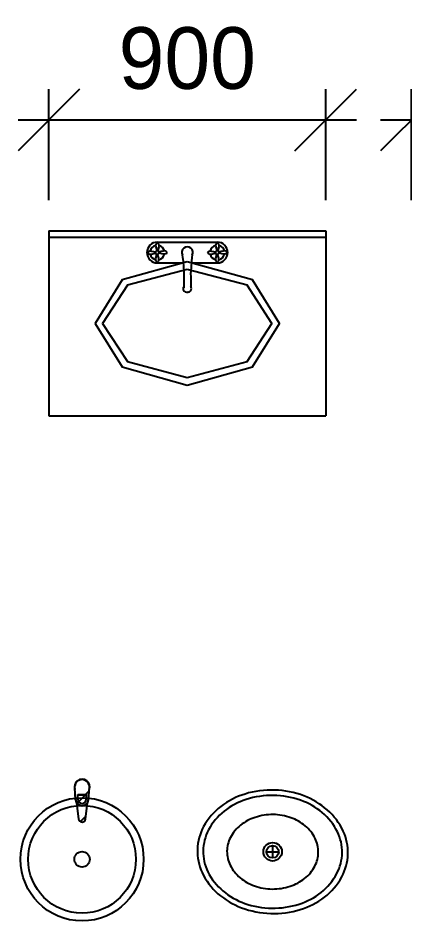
# Model space of a CAD drawing. Header units: millimetres. Extents: x 3103 to 179340, y -10977 to 70536.
# Drawn here: x 48105 to 49362, y -7852 to -4921 of the extents above; entities that cross this region are included whole.
import ezdxf

# ---------------------------------------------------------------- set-up
doc = ezdxf.new("R2010")
doc.units = ezdxf.units.MM
doc.header["$LTSCALE"] = 0.5
doc.layers.add('RAZMER', color=5, linetype='Continuous')
doc.layers.add('SANTEH', color=30, linetype='Continuous')
doc.styles.add('WROMLATS', font='wromlats.shx', dxfattribs={"bigfont": 'bigfont.shx'})
doc.dimstyles.new('juka', dxfattribs={"dimscale": 100, "dimtxt": 2, "dimasz": 2, "dimexe": 1, "dimexo": 1, "dimgap": 1, "dimtad": 1, "dimtoh": 1, "dimdec": 0, "dimzin": 0, "dimdsep": 46, "dimtxsty": 'WROMLATS', "dimblk": 'OBLIQUE', "dimcen": -3, "dimdle": 1, "dimclrd": 256, "dimclre": 256, "dimclrt": 256, "dimadec": 0, "dimazin": 0, "dimtfac": 1, "dimtdec": 0, "dimtix": 1, "dimtmove": 2, "dimatfit": 3, "dimldrblk": 'ORIGIN2', "dimfxl": 1, "dimtvp": 2.5, "dimtolj": 1, "dimtzin": 0, "dimarcsym": 0})
pattern_1 = [(45, (-0.056, -259.036), (-35.355, 35.355), [])]

# ---------------------------------------------------------------- blocks, each defined once
blk = doc.blocks.new('Basin Cabinet_76')
at = {"layer": 'SANTEH', "linetype": 'Continuous'}
for p, q in [((0, 600), (900, 600)), ((0, 580), (900, 580)), ((348.5, 558.5), (347.2, 554)), ((348.5, 558.5), (347.2, 554)), ((348.5, 558.5), (347.2, 554)), ((348.5, 558.5), (347.2, 554)), ((348.5, 558.5), (347.2, 554)), ((348.5, 558.5), (347.2, 554)), ((350.2, 560), (348.5, 558.5)), ((350.2, 560), (348.5, 558.5)), ((350.2, 560), (348.5, 558.5)), ((350.2, 560), (348.5, 558.5)), ((350.2, 560), (348.5, 558.5)), ((350.2, 560), (348.5, 558.5)), ((352.5, 562.1), (350.2, 560)), ((352.5, 562.1), (350.2, 560)), ((352.5, 562.1), (350.2, 560)), ((352.5, 562.1), (350.2, 560)), ((352.5, 562.1), (350.2, 560)), ((352.5, 562.1), (350.2, 560)), ((352.5, 563.8), (547.5, 563.8)), ((352.5, 562.1), (354.7, 560)), ((352.5, 562.1), (354.7, 560)), ((352.5, 562.1), (354.7, 560)), ((352.5, 562.1), (354.7, 560)), ((352.5, 562.1), (354.7, 560)), ((352.5, 562.1), (354.7, 560)), ((354.7, 560), (356.4, 558.5)), ((354.7, 560), (356.4, 558.5)), ((354.7, 560), (356.4, 558.5)), ((354.7, 560), (356.4, 558.5)), ((354.7, 560), (356.4, 558.5)), ((354.7, 560), (356.4, 558.5)), ((356.4, 558.5), (357.7, 554)), ((356.4, 558.5), (357.7, 554)), ((356.4, 558.5), (357.7, 554)), ((356.4, 558.5), (357.7, 554)), ((356.4, 558.5), (357.7, 554)), ((356.4, 558.5), (357.7, 554)), ((543.5, 558.5), (542.2, 554)), ((543.5, 558.5), (542.2, 554)), ((543.5, 558.5), (542.2, 554)), ((543.5, 558.5), (542.2, 554)), ((543.5, 558.5), (542.2, 554)), ((543.5, 558.5), (542.2, 554)), ((545.2, 560), (543.5, 558.5)), ((545.2, 560), (543.5, 558.5)), ((545.2, 560), (543.5, 558.5)), ((545.2, 560), (543.5, 558.5)), ((545.2, 560), (543.5, 558.5)), ((545.2, 560), (543.5, 558.5)), ((547.5, 562.1), (545.2, 560)), ((547.5, 562.1), (545.2, 560)), ((547.5, 562.1), (545.2, 560)), ((547.5, 562.1), (545.2, 560)), ((547.5, 562.1), (545.2, 560)), ((547.5, 562.1), (545.2, 560)), ((547.5, 562.1), (549.7, 560)), ((547.5, 562.1), (549.7, 560)), ((547.5, 562.1), (549.7, 560)), ((547.5, 562.1), (549.7, 560)), ((547.5, 562.1), (549.7, 560)), ((547.5, 562.1), (549.7, 560)), ((549.7, 560), (551.4, 558.5)), ((549.7, 560), (551.4, 558.5)), ((549.7, 560), (551.4, 558.5)), ((549.7, 560), (551.4, 558.5)), ((549.7, 560), (551.4, 558.5)), ((549.7, 560), (551.4, 558.5)), ((551.4, 558.5), (552.7, 554)), ((551.4, 558.5), (552.7, 554)), ((551.4, 558.5), (552.7, 554)), ((551.4, 558.5), (552.7, 554)), ((551.4, 558.5), (552.7, 554)), ((551.4, 558.5), (552.7, 554)), ((320.4, 530), (322.5, 532.2)), ((320.4, 530), (322.5, 532.2)), ((320.4, 530), (322.5, 532.2)), ((320.4, 530), (322.5, 532.2)), ((320.4, 530), (322.5, 532.2)), ((320.4, 530), (322.5, 532.2)), ((320.4, 530), (322.5, 527.8)), ((320.4, 530), (322.5, 527.8)), ((320.4, 530), (322.5, 527.8)), ((320.4, 530), (322.5, 527.8)), ((320.4, 530), (322.5, 527.8)), ((320.4, 530), (322.5, 527.8)), ((322.5, 532.2), (324, 533.9)), ((322.5, 532.2), (324, 533.9)), ((322.5, 532.2), (324, 533.9)), ((322.5, 532.2), (324, 533.9)), ((322.5, 532.2), (324, 533.9)), ((322.5, 532.2), (324, 533.9)), ((322.5, 527.8), (324, 526)), ((322.5, 527.8), (324, 526)), ((322.5, 527.8), (324, 526)), ((322.5, 527.8), (324, 526)), ((322.5, 527.8), (324, 526)), ((322.5, 527.8), (324, 526)), ((324, 533.9), (328.5, 535.2)), ((324, 533.9), (328.5, 535.2)), ((324, 533.9), (328.5, 535.2)), ((324, 533.9), (328.5, 535.2)), ((324, 533.9), (328.5, 535.2)), ((324, 533.9), (328.5, 535.2)), ((328.5, 535.2), (333.4, 534.9)), ((328.5, 535.2), (333.4, 534.9)), ((328.5, 535.2), (333.4, 534.9)), ((328.5, 535.2), (333.4, 534.9)), ((328.5, 535.2), (333.4, 534.9)), ((328.5, 535.2), (333.4, 534.9)), ((333.4, 534.9), (333.7, 534.1)), ((333.4, 534.9), (333.7, 534.1)), ((333.4, 534.9), (333.7, 534.1)), ((333.4, 534.9), (333.7, 534.1)), ((333.4, 534.9), (333.7, 534.1)), ((333.4, 534.9), (333.7, 534.1)), ((333.7, 534.1), (334.2, 534.9)), ((333.7, 534.1), (334.2, 534.9)), ((333.7, 534.1), (334.2, 534.9)), ((333.7, 534.1), (334.2, 534.9)), ((333.7, 534.1), (334.2, 534.9)), ((333.7, 534.1), (334.2, 534.9)), ((334.2, 534.9), (341, 532.9)), ((334.2, 534.9), (341, 532.9)), ((334.2, 534.9), (341, 532.9)), ((334.2, 534.9), (341, 532.9)), ((334.2, 534.9), (341, 532.9)), ((334.2, 534.9), (341, 532.9)), ((341, 532.9), (347.3, 532.3)), ((341, 532.9), (347.3, 532.3)), ((341, 532.9), (347.3, 532.3)), ((341, 532.9), (347.3, 532.3)), ((341, 532.9), (347.3, 532.3)), ((341, 532.9), (347.3, 532.3)), ((341, 527.1), (347.3, 527.7)), ((341, 527.1), (347.3, 527.7)), ((341, 527.1), (347.3, 527.7)), ((341, 527.1), (347.3, 527.7)), ((341, 527.1), (347.3, 527.7)), ((341, 527.1), (347.3, 527.7)), ((347.1, 531.9), (346.8, 530.7)), ((347.1, 531.9), (346.8, 530.7)), ((347.1, 531.9), (346.8, 530.7)), ((347.1, 531.9), (346.8, 530.7)), ((347.1, 531.9), (346.8, 530.7)), ((347.1, 531.9), (346.8, 530.7)), ((346.8, 530.7), (346.8, 529.3)), ((346.8, 530.7), (346.8, 529.3)), ((346.8, 530.7), (346.8, 529.3)), ((346.8, 530.7), (346.8, 529.3)), ((346.8, 530.7), (346.8, 529.3)), ((346.8, 530.7), (346.8, 529.3)), ((346.8, 529.3), (347.1, 528.1)), ((346.8, 529.3), (347.1, 528.1)), ((346.8, 529.3), (347.1, 528.1)), ((346.8, 529.3), (347.1, 528.1)), ((346.8, 529.3), (347.1, 528.1)), ((346.8, 529.3), (347.1, 528.1)), ((347.7, 533.1), (347.1, 531.9)), ((347.7, 533.1), (347.1, 531.9)), ((347.7, 533.1), (347.1, 531.9)), ((347.7, 533.1), (347.1, 531.9)), ((347.7, 533.1), (347.1, 531.9)), ((347.7, 533.1), (347.1, 531.9)), ((347.1, 528.1), (347.7, 526.9)), ((347.1, 528.1), (347.7, 526.9)), ((347.1, 528.1), (347.7, 526.9)), ((347.1, 528.1), (347.7, 526.9)), ((347.1, 528.1), (347.7, 526.9)), ((347.1, 528.1), (347.7, 526.9)), ((347.2, 554), (347.5, 549.1)), ((347.2, 554), (347.5, 549.1)), ((347.2, 554), (347.5, 549.1)), ((347.2, 554), (347.5, 549.1)), ((347.2, 554), (347.5, 549.1)), ((347.2, 554), (347.5, 549.1)), ((347.5, 549.1), (348.4, 548.8)), ((347.5, 549.1), (348.4, 548.8)), ((347.5, 549.1), (348.4, 548.8)), ((347.5, 549.1), (348.4, 548.8)), ((347.5, 549.1), (348.4, 548.8)), ((347.5, 549.1), (348.4, 548.8)), ((348.4, 548.8), (347.6, 548.3)), ((348.4, 548.8), (347.6, 548.3)), ((348.4, 548.8), (347.6, 548.3)), ((348.4, 548.8), (347.6, 548.3)), ((348.4, 548.8), (347.6, 548.3)), ((348.4, 548.8), (347.6, 548.3)), ((347.6, 548.3), (349.6, 541.5)), ((347.6, 548.3), (349.6, 541.5)), ((347.6, 548.3), (349.6, 541.5)), ((347.6, 548.3), (349.6, 541.5)), ((347.6, 548.3), (349.6, 541.5)), ((347.6, 548.3), (349.6, 541.5)), ((348.6, 534.1), (347.7, 533.1)), ((348.6, 534.1), (347.7, 533.1)), ((348.6, 534.1), (347.7, 533.1)), ((348.6, 534.1), (347.7, 533.1)), ((348.6, 534.1), (347.7, 533.1)), ((348.6, 534.1), (347.7, 533.1)), ((349.7, 534.9), (348.6, 534.1)), ((349.7, 534.9), (348.6, 534.1)), ((349.7, 534.9), (348.6, 534.1)), ((349.7, 534.9), (348.6, 534.1)), ((349.7, 534.9), (348.6, 534.1)), ((349.7, 534.9), (348.6, 534.1)), ((349.6, 541.5), (350.2, 535.2)), ((349.6, 541.5), (350.2, 535.2)), ((349.6, 541.5), (350.2, 535.2)), ((349.6, 541.5), (350.2, 535.2)), ((349.6, 541.5), (350.2, 535.2)), ((349.6, 541.5), (350.2, 535.2)), ((350.9, 535.5), (349.7, 534.9)), ((350.9, 535.5), (349.7, 534.9)), ((350.9, 535.5), (349.7, 534.9)), ((350.9, 535.5), (349.7, 534.9)), ((350.9, 535.5), (349.7, 534.9)), ((350.9, 535.5), (349.7, 534.9)), ((352.2, 535.7), (350.9, 535.5)), ((352.2, 535.7), (350.9, 535.5)), ((352.2, 535.7), (350.9, 535.5)), ((352.2, 535.7), (350.9, 535.5)), ((352.2, 535.7), (350.9, 535.5)), ((352.2, 535.7), (350.9, 535.5)), ((353.5, 535.6), (352.2, 535.7)), ((353.5, 535.6), (352.2, 535.7)), ((353.5, 535.6), (352.2, 535.7)), ((353.5, 535.6), (352.2, 535.7)), ((353.5, 535.6), (352.2, 535.7)), ((353.5, 535.6), (352.2, 535.7)), ((354.8, 535.2), (353.5, 535.6)), ((354.8, 535.2), (353.5, 535.6)), ((354.8, 535.2), (353.5, 535.6)), ((354.8, 535.2), (353.5, 535.6)), ((354.8, 535.2), (353.5, 535.6)), ((354.8, 535.2), (353.5, 535.6)), ((355.4, 541.5), (354.8, 535.2)), ((355.4, 541.5), (354.8, 535.2)), ((355.4, 541.5), (354.8, 535.2)), ((355.4, 541.5), (354.8, 535.2)), ((355.4, 541.5), (354.8, 535.2)), ((355.4, 541.5), (354.8, 535.2)), ((355.9, 534.6), (354.8, 535.2)), ((355.9, 534.6), (354.8, 535.2)), ((355.9, 534.6), (354.8, 535.2)), ((355.9, 534.6), (354.8, 535.2)), ((355.9, 534.6), (354.8, 535.2)), ((355.9, 534.6), (354.8, 535.2)), ((357.4, 548.3), (355.4, 541.5)), ((357.4, 548.3), (355.4, 541.5)), ((357.4, 548.3), (355.4, 541.5)), ((357.4, 548.3), (355.4, 541.5)), ((357.4, 548.3), (355.4, 541.5)), ((357.4, 548.3), (355.4, 541.5)), ((356.9, 533.7), (355.9, 534.6)), ((356.9, 533.7), (355.9, 534.6)), ((356.9, 533.7), (355.9, 534.6)), ((356.9, 533.7), (355.9, 534.6)), ((356.9, 533.7), (355.9, 534.6)), ((356.9, 533.7), (355.9, 534.6)), ((357.4, 549.1), (356.6, 548.8)), ((357.4, 549.1), (356.6, 548.8)), ((357.4, 549.1), (356.6, 548.8)), ((357.4, 549.1), (356.6, 548.8)), ((357.4, 549.1), (356.6, 548.8)), ((357.4, 549.1), (356.6, 548.8)), ((356.6, 548.8), (357.4, 548.3)), ((356.6, 548.8), (357.4, 548.3)), ((356.6, 548.8), (357.4, 548.3)), ((356.6, 548.8), (357.4, 548.3)), ((356.6, 548.8), (357.4, 548.3)), ((356.6, 548.8), (357.4, 548.3)), ((357.6, 532.6), (356.9, 533.7)), ((357.6, 532.6), (356.9, 533.7)), ((357.6, 532.6), (356.9, 533.7)), ((357.6, 532.6), (356.9, 533.7)), ((357.6, 532.6), (356.9, 533.7)), ((357.6, 532.6), (356.9, 533.7)), ((357.7, 554), (357.4, 549.1)), ((357.7, 554), (357.4, 549.1)), ((357.7, 554), (357.4, 549.1)), ((357.7, 554), (357.4, 549.1)), ((357.7, 554), (357.4, 549.1)), ((357.7, 554), (357.4, 549.1)), ((358, 531.3), (357.6, 532.6)), ((358, 531.3), (357.6, 532.6)), ((358, 531.3), (357.6, 532.6)), ((358, 531.3), (357.6, 532.6)), ((358, 531.3), (357.6, 532.6)), ((358, 531.3), (357.6, 532.6)), ((357.6, 527.4), (358, 528.7)), ((357.6, 527.4), (358, 528.7)), ((357.6, 527.4), (358, 528.7)), ((357.6, 527.4), (358, 528.7)), ((357.6, 527.4), (358, 528.7)), ((357.6, 527.4), (358, 528.7)), ((364, 532.9), (357.7, 532.3)), ((364, 532.9), (357.7, 532.3)), ((364, 532.9), (357.7, 532.3)), ((364, 532.9), (357.7, 532.3)), ((364, 532.9), (357.7, 532.3)), ((364, 532.9), (357.7, 532.3)), ((364, 527.1), (357.7, 527.7)), ((364, 527.1), (357.7, 527.7)), ((364, 527.1), (357.7, 527.7)), ((364, 527.1), (357.7, 527.7)), ((364, 527.1), (357.7, 527.7)), ((364, 527.1), (357.7, 527.7)), ((358.2, 530), (358, 531.3)), ((358.2, 530), (358, 531.3)), ((358.2, 530), (358, 531.3)), ((358.2, 530), (358, 531.3)), ((358.2, 530), (358, 531.3)), ((358.2, 530), (358, 531.3)), ((358, 528.7), (358.2, 530)), ((358, 528.7), (358.2, 530)), ((358, 528.7), (358.2, 530)), ((358, 528.7), (358.2, 530)), ((358, 528.7), (358.2, 530)), ((358, 528.7), (358.2, 530)), ((370.8, 534.9), (364, 532.9)), ((370.8, 534.9), (364, 532.9)), ((370.8, 534.9), (364, 532.9)), ((370.8, 534.9), (364, 532.9)), ((370.8, 534.9), (364, 532.9)), ((370.8, 534.9), (364, 532.9)), ((371.3, 534.1), (370.8, 534.9)), ((371.3, 534.1), (370.8, 534.9)), ((371.3, 534.1), (370.8, 534.9)), ((371.3, 534.1), (370.8, 534.9)), ((371.3, 534.1), (370.8, 534.9)), ((371.3, 534.1), (370.8, 534.9)), ((371.6, 535), (371.3, 534.1)), ((371.6, 535), (371.3, 534.1)), ((371.6, 535), (371.3, 534.1)), ((371.6, 535), (371.3, 534.1)), ((371.6, 535), (371.3, 534.1)), ((371.6, 535), (371.3, 534.1)), ((376.5, 535.2), (371.6, 535)), ((376.5, 535.2), (371.6, 535)), ((376.5, 535.2), (371.6, 535)), ((376.5, 535.2), (371.6, 535)), ((376.5, 535.2), (371.6, 535)), ((376.5, 535.2), (371.6, 535)), ((381, 534), (376.5, 535.2)), ((381, 534), (376.5, 535.2)), ((381, 534), (376.5, 535.2)), ((381, 534), (376.5, 535.2)), ((381, 534), (376.5, 535.2)), ((381, 534), (376.5, 535.2)), ((382.5, 532.2), (381, 534)), ((382.5, 532.2), (381, 534)), ((382.5, 532.2), (381, 534)), ((382.5, 532.2), (381, 534)), ((382.5, 532.2), (381, 534)), ((382.5, 532.2), (381, 534)), ((382.5, 527.8), (381, 526.1)), ((382.5, 527.8), (381, 526.1)), ((382.5, 527.8), (381, 526.1)), ((382.5, 527.8), (381, 526.1)), ((382.5, 527.8), (381, 526.1)), ((382.5, 527.8), (381, 526.1)), ((384.6, 530), (382.5, 532.2)), ((384.6, 530), (382.5, 532.2)), ((384.6, 530), (382.5, 532.2)), ((384.6, 530), (382.5, 532.2)), ((384.6, 530), (382.5, 532.2)), ((384.6, 530), (382.5, 532.2)), ((384.6, 530), (382.5, 527.8)), ((384.6, 530), (382.5, 527.8)), ((384.6, 530), (382.5, 527.8)), ((384.6, 530), (382.5, 527.8)), ((384.6, 530), (382.5, 527.8)), ((384.6, 530), (382.5, 527.8)), ((515.4, 530), (517.5, 532.2)), ((515.4, 530), (517.5, 532.2)), ((515.4, 530), (517.5, 532.2)), ((515.4, 530), (517.5, 532.2)), ((515.4, 530), (517.5, 532.2)), ((515.4, 530), (517.5, 532.2)), ((515.4, 530), (517.5, 527.8)), ((515.4, 530), (517.5, 527.8)), ((515.4, 530), (517.5, 527.8)), ((515.4, 530), (517.5, 527.8)), ((515.4, 530), (517.5, 527.8)), ((515.4, 530), (517.5, 527.8)), ((517.5, 532.2), (519, 533.9)), ((517.5, 532.2), (519, 533.9)), ((517.5, 532.2), (519, 533.9)), ((517.5, 532.2), (519, 533.9)), ((517.5, 532.2), (519, 533.9)), ((517.5, 532.2), (519, 533.9)), ((517.5, 527.8), (519, 526)), ((517.5, 527.8), (519, 526)), ((517.5, 527.8), (519, 526)), ((517.5, 527.8), (519, 526)), ((517.5, 527.8), (519, 526)), ((517.5, 527.8), (519, 526)), ((519, 533.9), (523.5, 535.2)), ((519, 533.9), (523.5, 535.2)), ((519, 533.9), (523.5, 535.2)), ((519, 533.9), (523.5, 535.2)), ((519, 533.9), (523.5, 535.2)), ((519, 533.9), (523.5, 535.2)), ((523.5, 535.2), (528.4, 534.9)), ((523.5, 535.2), (528.4, 534.9)), ((523.5, 535.2), (528.4, 534.9)), ((523.5, 535.2), (528.4, 534.9)), ((523.5, 535.2), (528.4, 534.9)), ((523.5, 535.2), (528.4, 534.9)), ((528.4, 534.9), (528.7, 534.1)), ((528.4, 534.9), (528.7, 534.1)), ((528.4, 534.9), (528.7, 534.1)), ((528.4, 534.9), (528.7, 534.1)), ((528.4, 534.9), (528.7, 534.1)), ((528.4, 534.9), (528.7, 534.1)), ((528.7, 534.1), (529.2, 534.9)), ((528.7, 534.1), (529.2, 534.9)), ((528.7, 534.1), (529.2, 534.9)), ((528.7, 534.1), (529.2, 534.9)), ((528.7, 534.1), (529.2, 534.9)), ((528.7, 534.1), (529.2, 534.9)), ((529.2, 534.9), (536, 532.9)), ((529.2, 534.9), (536, 532.9)), ((529.2, 534.9), (536, 532.9)), ((529.2, 534.9), (536, 532.9)), ((529.2, 534.9), (536, 532.9)), ((529.2, 534.9), (536, 532.9)), ((536, 532.9), (542.3, 532.3)), ((536, 532.9), (542.3, 532.3)), ((536, 532.9), (542.3, 532.3)), ((536, 532.9), (542.3, 532.3)), ((536, 532.9), (542.3, 532.3)), ((536, 532.9), (542.3, 532.3)), ((536, 527.1), (542.3, 527.7)), ((536, 527.1), (542.3, 527.7)), ((536, 527.1), (542.3, 527.7)), ((536, 527.1), (542.3, 527.7)), ((536, 527.1), (542.3, 527.7)), ((536, 527.1), (542.3, 527.7)), ((542.1, 531.9), (541.8, 530.7)), ((542.1, 531.9), (541.8, 530.7)), ((542.1, 531.9), (541.8, 530.7)), ((542.1, 531.9), (541.8, 530.7)), ((542.1, 531.9), (541.8, 530.7)), ((542.1, 531.9), (541.8, 530.7)), ((541.8, 530.7), (541.8, 529.3)), ((541.8, 530.7), (541.8, 529.3)), ((541.8, 530.7), (541.8, 529.3)), ((541.8, 530.7), (541.8, 529.3)), ((541.8, 530.7), (541.8, 529.3)), ((541.8, 530.7), (541.8, 529.3)), ((541.8, 529.3), (542.1, 528.1)), ((541.8, 529.3), (542.1, 528.1)), ((541.8, 529.3), (542.1, 528.1)), ((541.8, 529.3), (542.1, 528.1)), ((541.8, 529.3), (542.1, 528.1)), ((541.8, 529.3), (542.1, 528.1)), ((542.7, 533.1), (542.1, 531.9)), ((542.7, 533.1), (542.1, 531.9)), ((542.7, 533.1), (542.1, 531.9)), ((542.7, 533.1), (542.1, 531.9)), ((542.7, 533.1), (542.1, 531.9)), ((542.7, 533.1), (542.1, 531.9)), ((542.1, 528.1), (542.7, 526.9)), ((542.1, 528.1), (542.7, 526.9)), ((542.1, 528.1), (542.7, 526.9)), ((542.1, 528.1), (542.7, 526.9)), ((542.1, 528.1), (542.7, 526.9)), ((542.1, 528.1), (542.7, 526.9)), ((542.2, 554), (542.5, 549.1)), ((542.2, 554), (542.5, 549.1)), ((542.2, 554), (542.5, 549.1)), ((542.2, 554), (542.5, 549.1)), ((542.2, 554), (542.5, 549.1)), ((542.2, 554), (542.5, 549.1)), ((542.5, 549.1), (543.4, 548.8)), ((542.5, 549.1), (543.4, 548.8)), ((542.5, 549.1), (543.4, 548.8)), ((542.5, 549.1), (543.4, 548.8)), ((542.5, 549.1), (543.4, 548.8)), ((542.5, 549.1), (543.4, 548.8)), ((543.4, 548.8), (542.6, 548.3)), ((543.4, 548.8), (542.6, 548.3)), ((543.4, 548.8), (542.6, 548.3)), ((543.4, 548.8), (542.6, 548.3)), ((543.4, 548.8), (542.6, 548.3)), ((543.4, 548.8), (542.6, 548.3)), ((542.6, 548.3), (544.6, 541.5)), ((542.6, 548.3), (544.6, 541.5)), ((542.6, 548.3), (544.6, 541.5)), ((542.6, 548.3), (544.6, 541.5)), ((542.6, 548.3), (544.6, 541.5)), ((542.6, 548.3), (544.6, 541.5)), ((543.6, 534.1), (542.7, 533.1)), ((543.6, 534.1), (542.7, 533.1)), ((543.6, 534.1), (542.7, 533.1)), ((543.6, 534.1), (542.7, 533.1)), ((543.6, 534.1), (542.7, 533.1)), ((543.6, 534.1), (542.7, 533.1)), ((544.7, 534.9), (543.6, 534.1)), ((544.7, 534.9), (543.6, 534.1)), ((544.7, 534.9), (543.6, 534.1)), ((544.7, 534.9), (543.6, 534.1)), ((544.7, 534.9), (543.6, 534.1)), ((544.7, 534.9), (543.6, 534.1)), ((544.6, 541.5), (545.2, 535.2)), ((544.6, 541.5), (545.2, 535.2)), ((544.6, 541.5), (545.2, 535.2)), ((544.6, 541.5), (545.2, 535.2)), ((544.6, 541.5), (545.2, 535.2)), ((544.6, 541.5), (545.2, 535.2)), ((545.9, 535.5), (544.7, 534.9)), ((545.9, 535.5), (544.7, 534.9)), ((545.9, 535.5), (544.7, 534.9)), ((545.9, 535.5), (544.7, 534.9)), ((545.9, 535.5), (544.7, 534.9)), ((545.9, 535.5), (544.7, 534.9)), ((547.2, 535.7), (545.9, 535.5)), ((547.2, 535.7), (545.9, 535.5)), ((547.2, 535.7), (545.9, 535.5)), ((547.2, 535.7), (545.9, 535.5)), ((547.2, 535.7), (545.9, 535.5)), ((547.2, 535.7), (545.9, 535.5)), ((548.5, 535.6), (547.2, 535.7)), ((548.5, 535.6), (547.2, 535.7)), ((548.5, 535.6), (547.2, 535.7)), ((548.5, 535.6), (547.2, 535.7)), ((548.5, 535.6), (547.2, 535.7)), ((548.5, 535.6), (547.2, 535.7)), ((549.8, 535.2), (548.5, 535.6)), ((549.8, 535.2), (548.5, 535.6)), ((549.8, 535.2), (548.5, 535.6)), ((549.8, 535.2), (548.5, 535.6)), ((549.8, 535.2), (548.5, 535.6)), ((549.8, 535.2), (548.5, 535.6)), ((550.4, 541.5), (549.8, 535.2)), ((550.4, 541.5), (549.8, 535.2)), ((550.4, 541.5), (549.8, 535.2)), ((550.4, 541.5), (549.8, 535.2)), ((550.4, 541.5), (549.8, 535.2)), ((550.4, 541.5), (549.8, 535.2)), ((550.9, 534.6), (549.8, 535.2)), ((550.9, 534.6), (549.8, 535.2)), ((550.9, 534.6), (549.8, 535.2)), ((550.9, 534.6), (549.8, 535.2)), ((550.9, 534.6), (549.8, 535.2)), ((550.9, 534.6), (549.8, 535.2)), ((552.4, 548.3), (550.4, 541.5)), ((552.4, 548.3), (550.4, 541.5)), ((552.4, 548.3), (550.4, 541.5)), ((552.4, 548.3), (550.4, 541.5)), ((552.4, 548.3), (550.4, 541.5)), ((552.4, 548.3), (550.4, 541.5)), ((551.9, 533.7), (550.9, 534.6)), ((551.9, 533.7), (550.9, 534.6)), ((551.9, 533.7), (550.9, 534.6)), ((551.9, 533.7), (550.9, 534.6)), ((551.9, 533.7), (550.9, 534.6)), ((551.9, 533.7), (550.9, 534.6)), ((552.4, 549.1), (551.6, 548.8)), ((552.4, 549.1), (551.6, 548.8)), ((552.4, 549.1), (551.6, 548.8)), ((552.4, 549.1), (551.6, 548.8)), ((552.4, 549.1), (551.6, 548.8)), ((552.4, 549.1), (551.6, 548.8)), ((551.6, 548.8), (552.4, 548.3)), ((551.6, 548.8), (552.4, 548.3)), ((551.6, 548.8), (552.4, 548.3)), ((551.6, 548.8), (552.4, 548.3)), ((551.6, 548.8), (552.4, 548.3)), ((551.6, 548.8), (552.4, 548.3)), ((552.6, 532.6), (551.9, 533.7)), ((552.6, 532.6), (551.9, 533.7)), ((552.6, 532.6), (551.9, 533.7)), ((552.6, 532.6), (551.9, 533.7)), ((552.6, 532.6), (551.9, 533.7)), ((552.6, 532.6), (551.9, 533.7)), ((552.7, 554), (552.4, 549.1)), ((552.7, 554), (552.4, 549.1)), ((552.7, 554), (552.4, 549.1)), ((552.7, 554), (552.4, 549.1)), ((552.7, 554), (552.4, 549.1)), ((552.7, 554), (552.4, 549.1)), ((553, 531.3), (552.6, 532.6)), ((553, 531.3), (552.6, 532.6)), ((553, 531.3), (552.6, 532.6)), ((553, 531.3), (552.6, 532.6)), ((553, 531.3), (552.6, 532.6)), ((553, 531.3), (552.6, 532.6)), ((552.6, 527.4), (553, 528.7)), ((552.6, 527.4), (553, 528.7)), ((552.6, 527.4), (553, 528.7)), ((552.6, 527.4), (553, 528.7)), ((552.6, 527.4), (553, 528.7)), ((552.6, 527.4), (553, 528.7)), ((559, 532.9), (552.7, 532.3)), ((559, 532.9), (552.7, 532.3)), ((559, 532.9), (552.7, 532.3)), ((559, 532.9), (552.7, 532.3)), ((559, 532.9), (552.7, 532.3)), ((559, 532.9), (552.7, 532.3)), ((559, 527.1), (552.7, 527.7)), ((559, 527.1), (552.7, 527.7)), ((559, 527.1), (552.7, 527.7)), ((559, 527.1), (552.7, 527.7)), ((559, 527.1), (552.7, 527.7)), ((559, 527.1), (552.7, 527.7)), ((553.2, 530), (553, 531.3)), ((553.2, 530), (553, 531.3)), ((553.2, 530), (553, 531.3)), ((553.2, 530), (553, 531.3)), ((553.2, 530), (553, 531.3)), ((553.2, 530), (553, 531.3)), ((553, 528.7), (553.2, 530)), ((553, 528.7), (553.2, 530)), ((553, 528.7), (553.2, 530)), ((553, 528.7), (553.2, 530)), ((553, 528.7), (553.2, 530)), ((553, 528.7), (553.2, 530)), ((565.8, 534.9), (559, 532.9)), ((565.8, 534.9), (559, 532.9)), ((565.8, 534.9), (559, 532.9)), ((565.8, 534.9), (559, 532.9)), ((565.8, 534.9), (559, 532.9)), ((565.8, 534.9), (559, 532.9)), ((566.3, 534.1), (565.8, 534.9)), ((566.3, 534.1), (565.8, 534.9)), ((566.3, 534.1), (565.8, 534.9)), ((566.3, 534.1), (565.8, 534.9)), ((566.3, 534.1), (565.8, 534.9)), ((566.3, 534.1), (565.8, 534.9)), ((566.6, 535), (566.3, 534.1)), ((566.6, 535), (566.3, 534.1)), ((566.6, 535), (566.3, 534.1)), ((566.6, 535), (566.3, 534.1)), ((566.6, 535), (566.3, 534.1)), ((566.6, 535), (566.3, 534.1)), ((571.5, 535.2), (566.6, 535)), ((571.5, 535.2), (566.6, 535)), ((571.5, 535.2), (566.6, 535)), ((571.5, 535.2), (566.6, 535)), ((571.5, 535.2), (566.6, 535)), ((571.5, 535.2), (566.6, 535)), ((576, 534), (571.5, 535.2)), ((576, 534), (571.5, 535.2)), ((576, 534), (571.5, 535.2)), ((576, 534), (571.5, 535.2)), ((576, 534), (571.5, 535.2)), ((576, 534), (571.5, 535.2)), ((577.5, 532.2), (576, 534)), ((577.5, 532.2), (576, 534)), ((577.5, 532.2), (576, 534)), ((577.5, 532.2), (576, 534)), ((577.5, 532.2), (576, 534)), ((577.5, 532.2), (576, 534)), ((577.5, 527.8), (576, 526.1)), ((577.5, 527.8), (576, 526.1)), ((577.5, 527.8), (576, 526.1)), ((577.5, 527.8), (576, 526.1)), ((577.5, 527.8), (576, 526.1)), ((577.5, 527.8), (576, 526.1)), ((579.6, 530), (577.5, 532.2)), ((579.6, 530), (577.5, 532.2)), ((579.6, 530), (577.5, 532.2)), ((579.6, 530), (577.5, 532.2)), ((579.6, 530), (577.5, 532.2)), ((579.6, 530), (577.5, 532.2)), ((579.6, 530), (577.5, 527.8)), ((579.6, 530), (577.5, 527.8)), ((579.6, 530), (577.5, 527.8)), ((579.6, 530), (577.5, 527.8)), ((579.6, 530), (577.5, 527.8)), ((579.6, 530), (577.5, 527.8)), ((324, 526), (328.5, 524.8)), ((324, 526), (328.5, 524.8)), ((324, 526), (328.5, 524.8)), ((324, 526), (328.5, 524.8)), ((324, 526), (328.5, 524.8)), ((324, 526), (328.5, 524.8)), ((328.5, 524.8), (333.4, 525)), ((328.5, 524.8), (333.4, 525)), ((328.5, 524.8), (333.4, 525)), ((328.5, 524.8), (333.4, 525)), ((328.5, 524.8), (333.4, 525)), ((328.5, 524.8), (333.4, 525)), ((333.4, 525), (333.7, 525.9)), ((333.4, 525), (333.7, 525.9)), ((333.4, 525), (333.7, 525.9)), ((333.4, 525), (333.7, 525.9)), ((333.4, 525), (333.7, 525.9)), ((333.4, 525), (333.7, 525.9)), ((333.7, 525.9), (334.2, 525.1)), ((333.7, 525.9), (334.2, 525.1)), ((333.7, 525.9), (334.2, 525.1)), ((333.7, 525.9), (334.2, 525.1)), ((333.7, 525.9), (334.2, 525.1)), ((333.7, 525.9), (334.2, 525.1)), ((334.2, 525.1), (341, 527.1)), ((334.2, 525.1), (341, 527.1)), ((334.2, 525.1), (341, 527.1)), ((334.2, 525.1), (341, 527.1)), ((334.2, 525.1), (341, 527.1)), ((334.2, 525.1), (341, 527.1)), ((347.3, 506), (347.6, 510.9)), ((347.3, 506), (347.6, 510.9)), ((347.3, 506), (347.6, 510.9)), ((347.3, 506), (347.6, 510.9)), ((347.3, 506), (347.6, 510.9)), ((347.3, 506), (347.6, 510.9)), ((348.6, 501.5), (347.3, 506)), ((348.6, 501.5), (347.3, 506)), ((348.6, 501.5), (347.3, 506)), ((348.6, 501.5), (347.3, 506)), ((348.6, 501.5), (347.3, 506)), ((348.6, 501.5), (347.3, 506)), ((347.6, 511.7), (349.6, 518.5)), ((347.6, 511.7), (349.6, 518.5)), ((347.6, 511.7), (349.6, 518.5)), ((347.6, 511.7), (349.6, 518.5)), ((347.6, 511.7), (349.6, 518.5)), ((347.6, 511.7), (349.6, 518.5)), ((348.4, 511.2), (347.6, 511.7)), ((348.4, 511.2), (347.6, 511.7)), ((348.4, 511.2), (347.6, 511.7)), ((348.4, 511.2), (347.6, 511.7)), ((348.4, 511.2), (347.6, 511.7)), ((348.4, 511.2), (347.6, 511.7)), ((347.6, 510.9), (348.4, 511.2)), ((347.6, 510.9), (348.4, 511.2)), ((347.6, 510.9), (348.4, 511.2)), ((347.6, 510.9), (348.4, 511.2)), ((347.6, 510.9), (348.4, 511.2)), ((347.6, 510.9), (348.4, 511.2)), ((347.7, 526.9), (348.6, 525.9)), ((347.7, 526.9), (348.6, 525.9)), ((347.7, 526.9), (348.6, 525.9)), ((347.7, 526.9), (348.6, 525.9)), ((347.7, 526.9), (348.6, 525.9)), ((347.7, 526.9), (348.6, 525.9)), ((348.6, 525.9), (349.7, 525.1)), ((348.6, 525.9), (349.7, 525.1)), ((348.6, 525.9), (349.7, 525.1)), ((348.6, 525.9), (349.7, 525.1)), ((348.6, 525.9), (349.7, 525.1)), ((348.6, 525.9), (349.7, 525.1)), ((350.3, 500), (348.6, 501.5)), ((350.3, 500), (348.6, 501.5)), ((350.3, 500), (348.6, 501.5)), ((350.3, 500), (348.6, 501.5)), ((350.3, 500), (348.6, 501.5)), ((350.3, 500), (348.6, 501.5)), ((349.6, 518.5), (350.2, 524.8)), ((349.6, 518.5), (350.2, 524.8)), ((349.6, 518.5), (350.2, 524.8)), ((349.6, 518.5), (350.2, 524.8)), ((349.6, 518.5), (350.2, 524.8)), ((349.6, 518.5), (350.2, 524.8)), ((349.7, 525.1), (350.9, 524.5)), ((349.7, 525.1), (350.9, 524.5)), ((349.7, 525.1), (350.9, 524.5)), ((349.7, 525.1), (350.9, 524.5)), ((349.7, 525.1), (350.9, 524.5)), ((349.7, 525.1), (350.9, 524.5)), ((352.5, 497.9), (350.3, 500)), ((352.5, 497.9), (350.3, 500)), ((352.5, 497.9), (350.3, 500)), ((352.5, 497.9), (350.3, 500)), ((352.5, 497.9), (350.3, 500)), ((352.5, 497.9), (350.3, 500)), ((350.9, 524.5), (352.2, 524.3)), ((350.9, 524.5), (352.2, 524.3)), ((350.9, 524.5), (352.2, 524.3)), ((350.9, 524.5), (352.2, 524.3)), ((350.9, 524.5), (352.2, 524.3)), ((350.9, 524.5), (352.2, 524.3)), ((352.2, 524.3), (353.5, 524.4)), ((352.2, 524.3), (353.5, 524.4)), ((352.2, 524.3), (353.5, 524.4)), ((352.2, 524.3), (353.5, 524.4)), ((352.2, 524.3), (353.5, 524.4)), ((352.2, 524.3), (353.5, 524.4)), ((352.5, 497.9), (354.8, 500)), ((352.5, 497.9), (354.8, 500)), ((352.5, 497.9), (354.8, 500)), ((352.5, 497.9), (354.8, 500)), ((352.5, 497.9), (354.8, 500)), ((352.5, 497.9), (354.8, 500)), ((353.5, 524.4), (354.8, 524.8)), ((353.5, 524.4), (354.8, 524.8)), ((353.5, 524.4), (354.8, 524.8)), ((353.5, 524.4), (354.8, 524.8)), ((353.5, 524.4), (354.8, 524.8)), ((353.5, 524.4), (354.8, 524.8)), ((354.8, 524.8), (355.9, 525.4)), ((354.8, 524.8), (355.9, 525.4)), ((354.8, 524.8), (355.9, 525.4)), ((354.8, 524.8), (355.9, 525.4)), ((354.8, 524.8), (355.9, 525.4)), ((354.8, 524.8), (355.9, 525.4)), ((355.4, 518.5), (354.8, 524.8)), ((355.4, 518.5), (354.8, 524.8)), ((355.4, 518.5), (354.8, 524.8)), ((355.4, 518.5), (354.8, 524.8)), ((355.4, 518.5), (354.8, 524.8)), ((355.4, 518.5), (354.8, 524.8)), ((354.8, 500), (356.5, 501.5)), ((354.8, 500), (356.5, 501.5)), ((354.8, 500), (356.5, 501.5)), ((354.8, 500), (356.5, 501.5)), ((354.8, 500), (356.5, 501.5)), ((354.8, 500), (356.5, 501.5)), ((357.4, 511.7), (355.4, 518.5)), ((357.4, 511.7), (355.4, 518.5)), ((357.4, 511.7), (355.4, 518.5)), ((357.4, 511.7), (355.4, 518.5)), ((357.4, 511.7), (355.4, 518.5)), ((357.4, 511.7), (355.4, 518.5)), ((355.9, 525.4), (356.9, 526.3)), ((355.9, 525.4), (356.9, 526.3)), ((355.9, 525.4), (356.9, 526.3)), ((355.9, 525.4), (356.9, 526.3)), ((355.9, 525.4), (356.9, 526.3)), ((355.9, 525.4), (356.9, 526.3)), ((356.5, 501.5), (357.8, 506)), ((356.5, 501.5), (357.8, 506)), ((356.5, 501.5), (357.8, 506)), ((356.5, 501.5), (357.8, 506)), ((356.5, 501.5), (357.8, 506)), ((356.5, 501.5), (357.8, 506)), ((356.6, 511.2), (357.4, 511.7)), ((356.6, 511.2), (357.4, 511.7)), ((356.6, 511.2), (357.4, 511.7)), ((356.6, 511.2), (357.4, 511.7)), ((356.6, 511.2), (357.4, 511.7)), ((356.6, 511.2), (357.4, 511.7)), ((357.5, 510.9), (356.6, 511.2)), ((357.5, 510.9), (356.6, 511.2)), ((357.5, 510.9), (356.6, 511.2)), ((357.5, 510.9), (356.6, 511.2)), ((357.5, 510.9), (356.6, 511.2)), ((357.5, 510.9), (356.6, 511.2)), ((356.9, 526.3), (357.6, 527.4)), ((356.9, 526.3), (357.6, 527.4)), ((356.9, 526.3), (357.6, 527.4)), ((356.9, 526.3), (357.6, 527.4)), ((356.9, 526.3), (357.6, 527.4)), ((356.9, 526.3), (357.6, 527.4)), ((357.8, 506), (357.5, 510.9)), ((357.8, 506), (357.5, 510.9)), ((357.8, 506), (357.5, 510.9)), ((357.8, 506), (357.5, 510.9)), ((357.8, 506), (357.5, 510.9)), ((357.8, 506), (357.5, 510.9)), ((370.8, 525.1), (364, 527.1)), ((370.8, 525.1), (364, 527.1)), ((370.8, 525.1), (364, 527.1)), ((370.8, 525.1), (364, 527.1)), ((370.8, 525.1), (364, 527.1)), ((370.8, 525.1), (364, 527.1)), ((371.3, 525.9), (370.8, 525.1)), ((371.3, 525.9), (370.8, 525.1)), ((371.3, 525.9), (370.8, 525.1)), ((371.3, 525.9), (370.8, 525.1)), ((371.3, 525.9), (370.8, 525.1)), ((371.3, 525.9), (370.8, 525.1)), ((371.6, 525.1), (371.3, 525.9)), ((371.6, 525.1), (371.3, 525.9)), ((371.6, 525.1), (371.3, 525.9)), ((371.6, 525.1), (371.3, 525.9)), ((371.6, 525.1), (371.3, 525.9)), ((371.6, 525.1), (371.3, 525.9)), ((376.5, 524.8), (371.6, 525.1)), ((376.5, 524.8), (371.6, 525.1)), ((376.5, 524.8), (371.6, 525.1)), ((376.5, 524.8), (371.6, 525.1)), ((376.5, 524.8), (371.6, 525.1)), ((376.5, 524.8), (371.6, 525.1)), ((381, 526.1), (376.5, 524.8)), ((381, 526.1), (376.5, 524.8)), ((381, 526.1), (376.5, 524.8)), ((381, 526.1), (376.5, 524.8)), ((381, 526.1), (376.5, 524.8)), ((381, 526.1), (376.5, 524.8)), ((433.9, 521.9), (435, 514.8)), ((435, 514.8), (436.2, 501.4)), ((436.2, 501.4), (437.3, 483.4)), ((463.8, 501.4), (462.7, 483.4)), ((465, 514.8), (463.8, 501.4)), ((466.1, 521.9), (465, 514.8)), ((519, 526), (523.5, 524.8)), ((519, 526), (523.5, 524.8)), ((519, 526), (523.5, 524.8)), ((519, 526), (523.5, 524.8)), ((519, 526), (523.5, 524.8)), ((519, 526), (523.5, 524.8)), ((523.5, 524.8), (528.4, 525)), ((523.5, 524.8), (528.4, 525)), ((523.5, 524.8), (528.4, 525)), ((523.5, 524.8), (528.4, 525)), ((523.5, 524.8), (528.4, 525)), ((523.5, 524.8), (528.4, 525)), ((528.4, 525), (528.7, 525.9)), ((528.4, 525), (528.7, 525.9)), ((528.4, 525), (528.7, 525.9)), ((528.4, 525), (528.7, 525.9)), ((528.4, 525), (528.7, 525.9)), ((528.4, 525), (528.7, 525.9)), ((528.7, 525.9), (529.2, 525.1)), ((528.7, 525.9), (529.2, 525.1)), ((528.7, 525.9), (529.2, 525.1)), ((528.7, 525.9), (529.2, 525.1)), ((528.7, 525.9), (529.2, 525.1)), ((528.7, 525.9), (529.2, 525.1)), ((529.2, 525.1), (536, 527.1)), ((529.2, 525.1), (536, 527.1)), ((529.2, 525.1), (536, 527.1)), ((529.2, 525.1), (536, 527.1)), ((529.2, 525.1), (536, 527.1)), ((529.2, 525.1), (536, 527.1)), ((542.3, 506), (542.6, 510.9)), ((542.3, 506), (542.6, 510.9)), ((542.3, 506), (542.6, 510.9)), ((542.3, 506), (542.6, 510.9)), ((542.3, 506), (542.6, 510.9)), ((542.3, 506), (542.6, 510.9)), ((543.6, 501.5), (542.3, 506)), ((543.6, 501.5), (542.3, 506)), ((543.6, 501.5), (542.3, 506)), ((543.6, 501.5), (542.3, 506)), ((543.6, 501.5), (542.3, 506)), ((543.6, 501.5), (542.3, 506)), ((542.6, 511.7), (544.6, 518.5)), ((542.6, 511.7), (544.6, 518.5)), ((542.6, 511.7), (544.6, 518.5)), ((542.6, 511.7), (544.6, 518.5)), ((542.6, 511.7), (544.6, 518.5)), ((542.6, 511.7), (544.6, 518.5)), ((543.4, 511.2), (542.6, 511.7)), ((543.4, 511.2), (542.6, 511.7)), ((543.4, 511.2), (542.6, 511.7)), ((543.4, 511.2), (542.6, 511.7)), ((543.4, 511.2), (542.6, 511.7)), ((543.4, 511.2), (542.6, 511.7)), ((542.6, 510.9), (543.4, 511.2)), ((542.6, 510.9), (543.4, 511.2)), ((542.6, 510.9), (543.4, 511.2)), ((542.6, 510.9), (543.4, 511.2)), ((542.6, 510.9), (543.4, 511.2)), ((542.6, 510.9), (543.4, 511.2)), ((542.7, 526.9), (543.6, 525.9)), ((542.7, 526.9), (543.6, 525.9)), ((542.7, 526.9), (543.6, 525.9)), ((542.7, 526.9), (543.6, 525.9)), ((542.7, 526.9), (543.6, 525.9)), ((542.7, 526.9), (543.6, 525.9)), ((543.6, 525.9), (544.7, 525.1)), ((543.6, 525.9), (544.7, 525.1)), ((543.6, 525.9), (544.7, 525.1)), ((543.6, 525.9), (544.7, 525.1)), ((543.6, 525.9), (544.7, 525.1)), ((543.6, 525.9), (544.7, 525.1)), ((545.3, 500), (543.6, 501.5)), ((545.3, 500), (543.6, 501.5)), ((545.3, 500), (543.6, 501.5)), ((545.3, 500), (543.6, 501.5)), ((545.3, 500), (543.6, 501.5)), ((545.3, 500), (543.6, 501.5)), ((544.6, 518.5), (545.2, 524.8)), ((544.6, 518.5), (545.2, 524.8)), ((544.6, 518.5), (545.2, 524.8)), ((544.6, 518.5), (545.2, 524.8)), ((544.6, 518.5), (545.2, 524.8)), ((544.6, 518.5), (545.2, 524.8)), ((544.7, 525.1), (545.9, 524.5)), ((544.7, 525.1), (545.9, 524.5)), ((544.7, 525.1), (545.9, 524.5)), ((544.7, 525.1), (545.9, 524.5)), ((544.7, 525.1), (545.9, 524.5)), ((544.7, 525.1), (545.9, 524.5)), ((547.5, 497.9), (545.3, 500)), ((547.5, 497.9), (545.3, 500)), ((547.5, 497.9), (545.3, 500)), ((547.5, 497.9), (545.3, 500)), ((547.5, 497.9), (545.3, 500)), ((547.5, 497.9), (545.3, 500)), ((545.9, 524.5), (547.2, 524.3)), ((545.9, 524.5), (547.2, 524.3)), ((545.9, 524.5), (547.2, 524.3)), ((545.9, 524.5), (547.2, 524.3)), ((545.9, 524.5), (547.2, 524.3)), ((545.9, 524.5), (547.2, 524.3)), ((547.2, 524.3), (548.5, 524.4)), ((547.2, 524.3), (548.5, 524.4)), ((547.2, 524.3), (548.5, 524.4)), ((547.2, 524.3), (548.5, 524.4)), ((547.2, 524.3), (548.5, 524.4)), ((547.2, 524.3), (548.5, 524.4)), ((547.5, 497.9), (549.8, 500)), ((547.5, 497.9), (549.8, 500)), ((547.5, 497.9), (549.8, 500)), ((547.5, 497.9), (549.8, 500)), ((547.5, 497.9), (549.8, 500)), ((547.5, 497.9), (549.8, 500)), ((548.5, 524.4), (549.8, 524.8)), ((548.5, 524.4), (549.8, 524.8)), ((548.5, 524.4), (549.8, 524.8)), ((548.5, 524.4), (549.8, 524.8)), ((548.5, 524.4), (549.8, 524.8)), ((548.5, 524.4), (549.8, 524.8)), ((549.8, 524.8), (550.9, 525.4)), ((549.8, 524.8), (550.9, 525.4)), ((549.8, 524.8), (550.9, 525.4)), ((549.8, 524.8), (550.9, 525.4)), ((549.8, 524.8), (550.9, 525.4)), ((549.8, 524.8), (550.9, 525.4)), ((550.4, 518.5), (549.8, 524.8)), ((550.4, 518.5), (549.8, 524.8)), ((550.4, 518.5), (549.8, 524.8)), ((550.4, 518.5), (549.8, 524.8)), ((550.4, 518.5), (549.8, 524.8)), ((550.4, 518.5), (549.8, 524.8)), ((549.8, 500), (551.5, 501.5)), ((549.8, 500), (551.5, 501.5)), ((549.8, 500), (551.5, 501.5)), ((549.8, 500), (551.5, 501.5)), ((549.8, 500), (551.5, 501.5)), ((549.8, 500), (551.5, 501.5)), ((552.4, 511.7), (550.4, 518.5)), ((552.4, 511.7), (550.4, 518.5)), ((552.4, 511.7), (550.4, 518.5)), ((552.4, 511.7), (550.4, 518.5)), ((552.4, 511.7), (550.4, 518.5)), ((552.4, 511.7), (550.4, 518.5)), ((550.9, 525.4), (551.9, 526.3)), ((550.9, 525.4), (551.9, 526.3)), ((550.9, 525.4), (551.9, 526.3)), ((550.9, 525.4), (551.9, 526.3)), ((550.9, 525.4), (551.9, 526.3)), ((550.9, 525.4), (551.9, 526.3)), ((551.5, 501.5), (552.8, 506)), ((551.5, 501.5), (552.8, 506)), ((551.5, 501.5), (552.8, 506)), ((551.5, 501.5), (552.8, 506)), ((551.5, 501.5), (552.8, 506)), ((551.5, 501.5), (552.8, 506)), ((551.6, 511.2), (552.4, 511.7)), ((551.6, 511.2), (552.4, 511.7)), ((551.6, 511.2), (552.4, 511.7)), ((551.6, 511.2), (552.4, 511.7)), ((551.6, 511.2), (552.4, 511.7)), ((551.6, 511.2), (552.4, 511.7)), ((552.5, 510.9), (551.6, 511.2)), ((552.5, 510.9), (551.6, 511.2)), ((552.5, 510.9), (551.6, 511.2)), ((552.5, 510.9), (551.6, 511.2)), ((552.5, 510.9), (551.6, 511.2)), ((552.5, 510.9), (551.6, 511.2)), ((551.9, 526.3), (552.6, 527.4)), ((551.9, 526.3), (552.6, 527.4)), ((551.9, 526.3), (552.6, 527.4)), ((551.9, 526.3), (552.6, 527.4)), ((551.9, 526.3), (552.6, 527.4)), ((551.9, 526.3), (552.6, 527.4)), ((552.8, 506), (552.5, 510.9)), ((552.8, 506), (552.5, 510.9)), ((552.8, 506), (552.5, 510.9)), ((552.8, 506), (552.5, 510.9)), ((552.8, 506), (552.5, 510.9)), ((552.8, 506), (552.5, 510.9)), ((565.8, 525.1), (559, 527.1)), ((565.8, 525.1), (559, 527.1)), ((565.8, 525.1), (559, 527.1)), ((565.8, 525.1), (559, 527.1)), ((565.8, 525.1), (559, 527.1)), ((565.8, 525.1), (559, 527.1)), ((566.3, 525.9), (565.8, 525.1)), ((566.3, 525.9), (565.8, 525.1)), ((566.3, 525.9), (565.8, 525.1)), ((566.3, 525.9), (565.8, 525.1)), ((566.3, 525.9), (565.8, 525.1)), ((566.3, 525.9), (565.8, 525.1)), ((566.6, 525.1), (566.3, 525.9)), ((566.6, 525.1), (566.3, 525.9)), ((566.6, 525.1), (566.3, 525.9)), ((566.6, 525.1), (566.3, 525.9)), ((566.6, 525.1), (566.3, 525.9)), ((566.6, 525.1), (566.3, 525.9)), ((571.5, 524.8), (566.6, 525.1)), ((571.5, 524.8), (566.6, 525.1)), ((571.5, 524.8), (566.6, 525.1)), ((571.5, 524.8), (566.6, 525.1)), ((571.5, 524.8), (566.6, 525.1)), ((571.5, 524.8), (566.6, 525.1)), ((576, 526.1), (571.5, 524.8)), ((576, 526.1), (571.5, 524.8)), ((576, 526.1), (571.5, 524.8)), ((576, 526.1), (571.5, 524.8)), ((576, 526.1), (571.5, 524.8)), ((576, 526.1), (571.5, 524.8)), ((352.5, 496.2), (436.5, 496.2)), ((437.3, 483.4), (438.3, 469.2)), ((438.3, 469.2), (439.3, 462.2)), ((461.7, 469.2), (460.7, 462.2)), ((462.7, 483.4), (461.7, 469.2)), ((463.5, 496.2), (547.5, 496.2)), ((439, 451.6), (438.8, 437.9)), ((439.3, 462.2), (439, 451.6)), ((460.7, 462.2), (461, 451.6)), ((461, 451.6), (461.2, 437.9)), ((437, 417.1), (436.2, 413)), ((436.2, 413), (437, 408.9)), ((437.1, 417.4), (437, 417.1)), ((438.5, 419.3), (437.1, 417.4)), ((438.6, 426.6), (438.4, 415.5)), ((438.8, 437.9), (438.6, 426.6)), ((461.2, 437.9), (461.4, 426.6)), ((461.4, 426.6), (461.6, 415.5)), ((462.9, 417.4), (461.5, 419.3)), ((462.9, 417.4), (463, 417.1)), ((463.8, 413), (463, 417.1)), ((463, 408.9), (463.8, 413)), ((437, 408.9), (437.1, 408.6)), ((437.1, 408.6), (439.5, 405.1)), ((439.5, 405.1), (443.2, 402.4)), ((443.2, 402.4), (447.6, 401)), ((447.6, 401), (447.7, 401)), ((447.7, 401), (452.3, 401)), ((452.4, 401), (452.3, 401)), ((452.4, 401), (456.8, 402.4)), ((456.8, 402.4), (460.5, 405.1)), ((460.5, 405.1), (462.9, 408.6)), ((463, 408.9), (462.9, 408.6)), ((0, 0), (900, 0))]:
    blk.add_line(p, q, dxfattribs=at)
at = {"layer": 'SANTEH'}
for p, q in [((0, 600), (0, 0)), ((900, 600), (900, 0))]:
    blk.add_line(p, q, dxfattribs=at)
at = {"layer": 'SANTEH', "linetype": 'Continuous'}
for points in [[(450, 500), (238.2, 441.4), (150.4, 300), (238.2, 158.6), (450, 100), (661.8, 158.6), (749.6, 300), (661.8, 441.4)], [(450, 475.4), (255.5, 424), (175, 300), (255.5, 176), (450, 124.6), (644.5, 176), (725, 300), (644.5, 424)]]:
    blk.add_lwpolyline(points, close=True, dxfattribs=at)
for centre, radius, start, end in [((352.5, 530), 33.7, 90, 270), ((547.5, 530), 33.8, 270, 90), ((352.5, 530), 23.7, 102.6646, 167.4213), ((352.5, 530), 23.7, 12.6646, 77.4213), ((450, 530), 18, 333.1469, 206.8531), ((547.5, 530), 23.7, 102.5787, 167.3354), ((547.5, 530), 23.7, 12.5787, 77.3354), ((352.5, 530), 23.7, 192.6646, 257.4213), ((352.5, 530), 23.7, 282.6646, 347.4213), ((547.5, 530), 23.7, 192.5787, 257.3354), ((547.5, 530), 23.7, 282.5787, 347.3354)]:
    blk.add_arc(centre, radius, start, end, dxfattribs=at)
blk = doc.blocks.new('Sink - Oval top')
for p, q in [((-1, 0), (1, 0)), ((0, 1), (0, -1))]:
    blk.add_line(p, q)
at = {"linetype": 'Continuous'}
for points in [[(-12.23, 0.39, 0.117634), (-11.46, -3.36, 0.104469), (-8.88, -6.8, 0.090016), (-5.08, -9.07, 0.08192), (-0.32, -10.02, 0.08192), (4.49, -9.38, 0.090016), (8.42, -7.36, 0.104469), (11.22, -4.09, 0.117634), (12.23, -0.39, 0.117634), (11.46, 3.36, 0.104469), (8.88, 6.8, 0.090016), (5.08, 9.07, 0.08192), (0.32, 10.02, 0.08192), (-4.49, 9.38, 0.090016), (-8.42, 7.36, 0.104469), (-11.22, 4.09, 0.117634)], [(-11.29, 0.16, 0.118622), (-10.52, -3.25, 0.104678), (-8.07, -6.36, 0.089562), (-4.54, -8.37, 0.081185), (-0.13, -9.15, 0.081185), (4.3, -8.49, 0.089562), (7.89, -6.58, 0.104678), (10.42, -3.55, 0.118622), (11.29, -0.16, 0.118622), (10.52, 3.25, 0.104678), (8.07, 6.36, 0.089562), (4.54, 8.37, 0.081185), (0.13, 9.15, 0.081185), (-4.3, 8.49, 0.089562), (-7.89, 6.58, 0.104678), (-10.42, 3.55, 0.118622)], [(-7.42, 0.08, 0.118283), (-6.91, -2.17, 0.104607), (-5.29, -4.21, 0.089718), (-2.97, -5.53, 0.081436), (-0.07, -6.04, 0.081436), (2.84, -5.59, 0.089718), (5.2, -4.33, 0.104607), (6.86, -2.32, 0.118283), (7.42, -0.08, 0.118283), (6.91, 2.17, 0.104607), (5.29, 4.21, 0.089718), (2.97, 5.53, 0.081436), (0.07, 6.04, 0.081436), (-2.84, 5.59, 0.089718), (-5.2, 4.33, 0.104607), (-6.86, 2.32, 0.118283)]]:
    blk.add_lwpolyline(points, format="xyb", close=True, dxfattribs=at)
for radius in [1.5, 1]:
    blk.add_circle((0, 0), radius)
blk = doc.blocks.new('_Oblique')
at = {"color": 0, "lineweight": -2}
blk.add_line((-0.5, -0.5), (0.5, 0.5), dxfattribs=at)
blk = doc.blocks.new('*D1492')
at = {"layer": 'Defpoints', "color": 0, "transparency": 16777216}
for p in [(49382.9, -5252.4), (49382.9, -5612.4), (50282.9, -5612.4)]:
    blk.add_point(p, dxfattribs=at)
at = {"layer": 'RAZMER', "lineweight": -2, "transparency": 16777216}
for p, q in [((49382.9, -5512.4), (49382.9, -5152.4)), ((50282.9, -5512.4), (50282.9, -5152.4)), ((50382.9, -5252.4), (49282.9, -5252.4))]:
    blk.add_line(p, q, dxfattribs=at)
at = {"layer": 'RAZMER', "lineweight": -2, "transparency": 16777216, "xscale": 200, "yscale": 200, "zscale": 200, "rotation": 180}
blk.add_blockref('_Oblique', (49382.9, -5252.4), dxfattribs=at)
at = {"layer": 'RAZMER', "lineweight": -2, "transparency": 16777216, "xscale": 200, "yscale": 200, "zscale": 200}
blk.add_blockref('_Oblique', (50282.9, -5252.4), dxfattribs=at)
at = {"layer": 'RAZMER', "transparency": 16777216, "insert": (49832.9, -5052.4), "char_height": 200, "attachment_point": 5, "style": 'WROMLATS'}
blk.add_mtext('\\A1;900', dxfattribs=at)
blk = doc.blocks.new('_Origin2')
at = {"color": 0, "linetype": 'ByBlock', "lineweight": -2}
blk.add_line((-0.5, 0), (-1, 0), dxfattribs=at)
for radius in [0.5, 0.25]:
    blk.add_circle((0, 0), radius, dxfattribs=at)
blk = doc.blocks.new('*D1493')
at = {"layer": 'Defpoints', "color": 0, "transparency": 16777216}
for p in [(48204.8, -5252.4), (48204.8, -5612.4), (49104.8, -5612.4)]:
    blk.add_point(p, dxfattribs=at)
at = {"layer": 'RAZMER', "lineweight": -2, "transparency": 16777216}
for p, q in [((48204.8, -5512.4), (48204.8, -5152.4)), ((49104.8, -5512.4), (49104.8, -5152.4)), ((49204.8, -5252.4), (48104.8, -5252.4))]:
    blk.add_line(p, q, dxfattribs=at)
at = {"layer": 'RAZMER', "lineweight": -2, "transparency": 16777216, "xscale": 200, "yscale": 200, "zscale": 200, "rotation": 180}
blk.add_blockref('_Oblique', (48204.8, -5252.4), dxfattribs=at)
at = {"layer": 'RAZMER', "lineweight": -2, "transparency": 16777216, "xscale": 200, "yscale": 200, "zscale": 200}
blk.add_blockref('_Oblique', (49104.8, -5252.4), dxfattribs=at)
at = {"layer": 'RAZMER', "transparency": 16777216, "insert": (48654.8, -5052.4), "char_height": 200, "attachment_point": 5, "style": 'WROMLATS'}
blk.add_mtext('\\A1;900', dxfattribs=at)
blk = doc.blocks.new('r13')
at = {"layer": 'SANTEH', "ltscale": 5}
h = blk.add_hatch(dxfattribs=at)
h.set_pattern_fill('100__1', color=256, scale=0.5, angle=45, style=0)
h.set_pattern_definition(pattern_1)
h.paths.add_polyline_path([(-0.1, -138.2, -0.378173), (-11.2, -128.4), (-17.8, -75.5, -0.12102), (-21.1, -66), (-23.4, -32.9, -0.524536), (-0.1, 1)], flags=0)
h = blk.add_hatch(dxfattribs=at)
h.set_pattern_fill('100__1', color=256, scale=0.5, angle=45, style=0)
h.set_pattern_definition(pattern_1)
h.paths.add_polyline_path([(-0.1, -138.2, 0.378173), (11, -128.4), (17.7, -75.5, 0.12102), (20.9, -66), (23.3, -32.9, 0.524536), (-0.1, 1)], flags=0)
for p, q in [((-24, -25.7), (-23.9, -20.6)), ((-21.1, -66), (-24, -25.7)), ((20.9, -66), (23.8, -25.7)), ((23.8, -25.7), (23.8, -20.7)), ((-13.7, -48.9), (13.5, -48.9)), ((-13.7, -63.8), (-13.7, -48.9)), ((-13.7, -49.6), (13.5, -49.6)), ((13.5, -48.9), (13.5, -63.8)), ((-17.8, -75.5), (-11.2, -128.4)), ((11, -128.4), (17.7, -75.5))]:
    blk.add_line(p, q, dxfattribs=at)
for radius in [200, 175, 25]:
    blk.add_circle((-0.1, -259), radius, dxfattribs=at)
for centre, radius, start, end in [((-0.1, -24), 25, 339.2856, 200.7144), ((-0.1, -24), 24, 7.8374, 171.8967), ((-0.1, -63.4), 21.1, 185.1696, 354.8304), ((-0.1, -64.1), 21.1, 185.1696, 354.8304), ((-0.1, -63.8), 13.6, 180, 0), ((-0.1, -127), 11.2, 187.1389, 352.8611)]:
    blk.add_arc(centre, radius, start, end, dxfattribs=at)

msp = doc.modelspace()

# ---------------------------------------------------------------- block references
at = {"layer": 'SANTEH', "ltscale": 5}
msp.add_blockref('Basin Cabinet_76', (48204.8, -6212.4), dxfattribs=at)
at = {"layer": 'SANTEH'}
msp.add_blockref('r13', (48313, -7393.1), dxfattribs=at)
at = {"layer": 'SANTEH', "xscale": 20, "yscale": 20, "zscale": 20}
msp.add_blockref('Sink - Oval top', (48932.2, -7627.7), dxfattribs=at)

# ---------------------------------------------------------------- dimensions: what is measured, and where the dimension line sits
at = {"layer": 'RAZMER'}
for base, p1, p2, picture, middle in [((48204.8, -5252.4), (49104.8, -5612.4), (48204.8, -5612.4), '*D1493', (48654.8, -5052.4)), ((49382.9, -5252.4), (50282.9, -5612.4), (49382.9, -5612.4), '*D1492', (49832.9, -5052.4))]:
    dim = msp.add_linear_dim(base=base, p1=p1, p2=p2, dimstyle='juka', dxfattribs=at)
    dim.commit()
    dim.dimension.update_dxf_attribs({"geometry": picture, "text_midpoint": middle})

doc.saveas('drawing.dxf')
